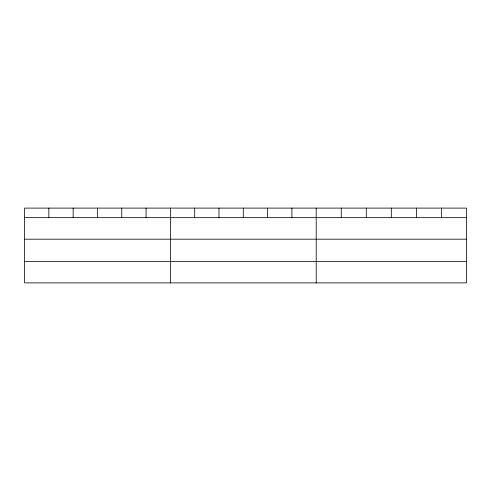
<?xml version="1.0" encoding="UTF-8"?>
<svg xmlns="http://www.w3.org/2000/svg" width="491" height="491" viewBox="0 0 491 491"><rect width="100%" height="100%" fill="white"/><g stroke="black" fill="none" stroke-linecap="round" stroke-linejoin="round"><path stroke-width="0.74" d="M466.45 239.191L466.45 208.104L24.55 208.104L24.55 282.896L466.45 282.896L466.45 239.191L24.55 239.191M24.55 217.66L466.45 217.66M24.55 261.372L466.45 261.372M441.409 208.104L441.409 217.66M416.368 208.104L416.368 217.66M391.327 208.104L391.327 217.66M366.286 208.104L366.286 217.66M341.245 208.104L341.245 217.66M316.204 208.104L316.204 282.896M291.9 208.104L291.9 217.66M267.595 208.104L267.595 217.66M243.29 208.104L243.29 217.66M218.986 208.104L218.986 217.66M194.681 208.104L194.681 217.66M170.377 208.104L170.377 282.896M146.072 208.104L146.072 217.66M121.768 208.104L121.768 217.66M97.464 208.104L97.464 217.66M73.159 208.104L73.159 217.66M48.854 208.104L48.854 217.66"/></g></svg>
